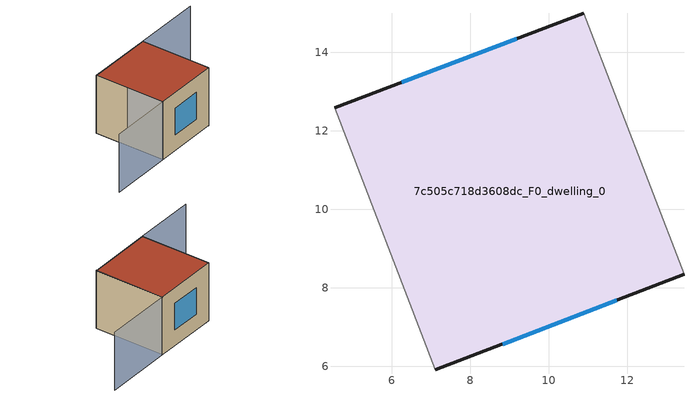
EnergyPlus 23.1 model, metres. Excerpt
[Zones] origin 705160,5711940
7c505c718d3608dc_F0_dwelling_0
 floor ground (EU_floor_Construction): 13.45,8.34 10.9,15 4.54,12.58 7.11,5.91 z0
 wall outside (EU_wall_Construction): 4.54,12.58 10.9,15 / 13.45,8.34 7.11,5.91 z0:6
 wall adiabatic (EU_wall_Construction): 10.9,15 13.45,8.34 / 7.11,5.91 4.54,12.58 z0:6
 window (EU_Window_Construction): 6.26,13.24 9.18,14.35 / 11.73,7.69 8.82,6.57 z1.62:4.38
 roof outside (EU_roof_Construction): 10.9,15 13.45,8.34 7.11,5.91 4.54,12.58 z6
shading: 4.54,12.59 7.11,5.91 / 7.11,5.91 1.15,3.61 / 13.43,8.33 10.9,15 / 10.9,15 17.42,17.47 z0:6
[Building]
EU S2 Campaign: North Axis=0; Terrain=City; Solar Distribution=FullExterior
[Site:Location]
London: Latitude=51.5; Longitude=-0.5; Time Zone=0; Elevation=25
[SizingPeriod:WeatherFileDays]
AnnualSizingPeriod: Begin Month=1; Begin Day of Month=1; End Month=12; End Day of Month=31; Day of Week for Start Day=Monday; Use Weather File Daylight Saving Period=No; Use Weather File Rain and Snow Indicators=No
[MATERIAL]
EU_InternalMass_Material: Roughness=MediumRough; Thickness=0.1; Conductivity=1; Density=1800; Specific Heat=900; Thermal Absorptance=0.9; Solar Absorptance=0.7; Visible Absorptance=0.7
[MATERIAL:NOMASS] Roughness=MediumRough; Thermal Absorptance=0.9; Solar Absorptance=0.7; Visible Absorptance=0.7
Name | Thermal Resistance
EU_wall_NoMass | 0.727863
EU_roof_NoMass | 0.773354
EU_floor_NoMass | 1.79329
[WINDOWMATERIAL:SIMPLEGLAZINGSYSTEM]
EU_Window_SimpleGlazing: UFactor=2.58614; Solar Heat Gain Coefficient=0.76; Visible Transmittance=0.76
[CONSTRUCTION]
EU_wall_Construction: EU_wall_NoMass
EU_roof_Construction: EU_roof_NoMass
EU_floor_Construction: EU_floor_NoMass
EU_InternalMass_Construction: EU_InternalMass_Material
EU_Window_Construction: EU_Window_SimpleGlazing
[ZONE]
7c505c718d3608dc_F0_dwelling_0: Type=1; Multiplier=1; Ceiling Height=autocalculate; Volume=291.092; Floor Area=autocalculate; Part of Total Floor Area=Yes
[INTERNALMASS]
7c505c718d3608dc_F0_dwelling_0_EU_InternalMass: Construction=EU_InternalMass_Construction; Zone or ZoneList=7c505c718d3608dc_F0_dwelling_0; Surface Area=48.5154
[OTHEREQUIPMENT]
EU_Step8_InternalGain_7c505c718d3608dc_F0_dwelling_0_f000: Fuel Type=Electricity; Zone or ZoneList or Space or SpaceList=7c505c718d3608dc_F0_dwelling_0; Schedule=EU_Step8_GainSchedule_7c505c718d3608dc_F0_dwelling_0_f000; Design Level Calculation Method=Watts/Area; Power per Zone Floor Area=1; Fraction Latent=0; Fraction Radiant=0; Fraction Lost=0; Carbon Dioxide Generation Rate=0; EndUse Subcategory=EU_Step8_InternalGains
[ZONEVENTILATION:DESIGNFLOWRATE]
EU_ConstantAir_7c505c718d3608dc_F0_dwelling_0: Zone or ZoneList or Space or SpaceList=7c505c718d3608dc_F0_dwelling_0; Schedule=EU_AlwaysOn; Design Flow Rate Calculation Method=AirChanges/Hour; Air Changes per Hour=0.484901; Ventilation Type=Natural; Fan Pressure Rise=0; Fan Total Efficiency=1; Constant Term Coefficient=1; Temperature Term Coefficient=0; Velocity Term Coefficient=0; Velocity Squared Term Coefficient=0; Minimum Indoor Temperature=-100; Maximum Indoor Temperature=100; Delta Temperature=-100; Minimum Outdoor Temperature=-100; Maximum Outdoor Temperature=100; Maximum Wind Speed=40
[HVACTEMPLATE:THERMOSTAT]
EU_HeatOnly_7c505c718d3608dc_F0_dwelling_0: Constant Heating Setpoint=20; Constant Cooling Setpoint=50
[HVACTEMPLATE:ZONE:IDEALLOADSAIRSYSTEM]
7c505c718d3608dc_F0_dwelling_0: Template Thermostat=EU_HeatOnly_7c505c718d3608dc_F0_dwelling_0; System Availability Schedule=EU_AlwaysOn; Maximum Heating Supply Air Temperature=50; Minimum Cooling Supply Air Temperature=13; Maximum Heating Supply Air Humidity Ratio=0.0156; Minimum Cooling Supply Air Humidity Ratio=0.0077; Heating Limit=NoLimit; Cooling Limit=NoLimit; Heating Availability Schedule=EU_AlwaysOn; Cooling Availability Schedule=EU_CoolingOff; Dehumidification Control Type=ConstantSensibleHeatRatio; Cooling Sensible Heat Ratio=0.7; Dehumidification Setpoint=60; Humidification Control Type=None; Humidification Setpoint=30; Outdoor Air Method=None; Outdoor Air Flow Rate per Person=0.00944; Outdoor Air Flow Rate per Zone Floor Area=0; Outdoor Air Flow Rate per Zone=0; Demand Controlled Ventilation Type=None; Outdoor Air Economizer Type=NoEconomizer; Heat Recovery Type=None; Sensible Heat Recovery Effectiveness=0.7; Latent Heat Recovery Effectiveness=0.65
[SIZING:ZONE]
7c505c718d3608dc_F0_dwelling_0: Zone Cooling Design Supply Air Temperature Input Method=SupplyAirTemperature; Zone Cooling Design Supply Air Temperature=13; Zone Heating Design Supply Air Temperature Input Method=SupplyAirTemperature; Zone Heating Design Supply Air Temperature=50; Zone Cooling Design Supply Air Humidity Ratio=0.008; Zone Heating Design Supply Air Humidity Ratio=0.008; Cooling Design Air Flow Method=DesignDay; Cooling Design Air Flow Rate=0; Cooling Minimum Air Flow per Zone Floor Area=0.000762; Cooling Minimum Air Flow=0; Cooling Minimum Air Flow Fraction=0.2; Heating Design Air Flow Method=DesignDay; Heating Design Air Flow Rate=0; Heating Maximum Air Flow per Zone Floor Area=0.002032; Heating Maximum Air Flow=0.141576; Heating Maximum Air Flow Fraction=0.3; Account for Dedicated Outdoor Air System=No; Dedicated Outdoor Air System Control Strategy=NeutralSupplyAir; Dedicated Outdoor Air Low Setpoint Temperature for Design=autosize; Dedicated Outdoor Air High Setpoint Temperature for Design=autosize; Zone Load Sizing Method=Sensible Load Only No Latent Load; Zone Latent Cooling Design Supply Air Humidity Ratio Input Method=HumidityRatioDifference; Zone Cooling Design Supply Air Humidity Ratio Difference=0.005; Zone Latent Heating Design Supply Air Humidity Ratio Input Method=HumidityRatioDifference; Zone Humidification Design Supply Air Humidity Ratio Difference=0.005
[SCHEDULE:CONSTANT]
Name | Hourly Value
EU_AlwaysOn | 1
EU_CoolingOff | 0
[SCHEDULE:FILE]
EU_Step8_GainSchedule_7c505c718d3608dc_F0_dwelling_0_f000: File=../../schedules/7c505c718d3608dc/7c505c718d3608dc_F0_dwelling_0_f000_gain.csv; Column Number=1; Rows to Skip at Top=0; Number of Hours of Data=8760; Column Separator=Comma; Interpolate to Timestep=No; Minutes per Item=60; Adjust Schedule for Daylight Savings=Yes
